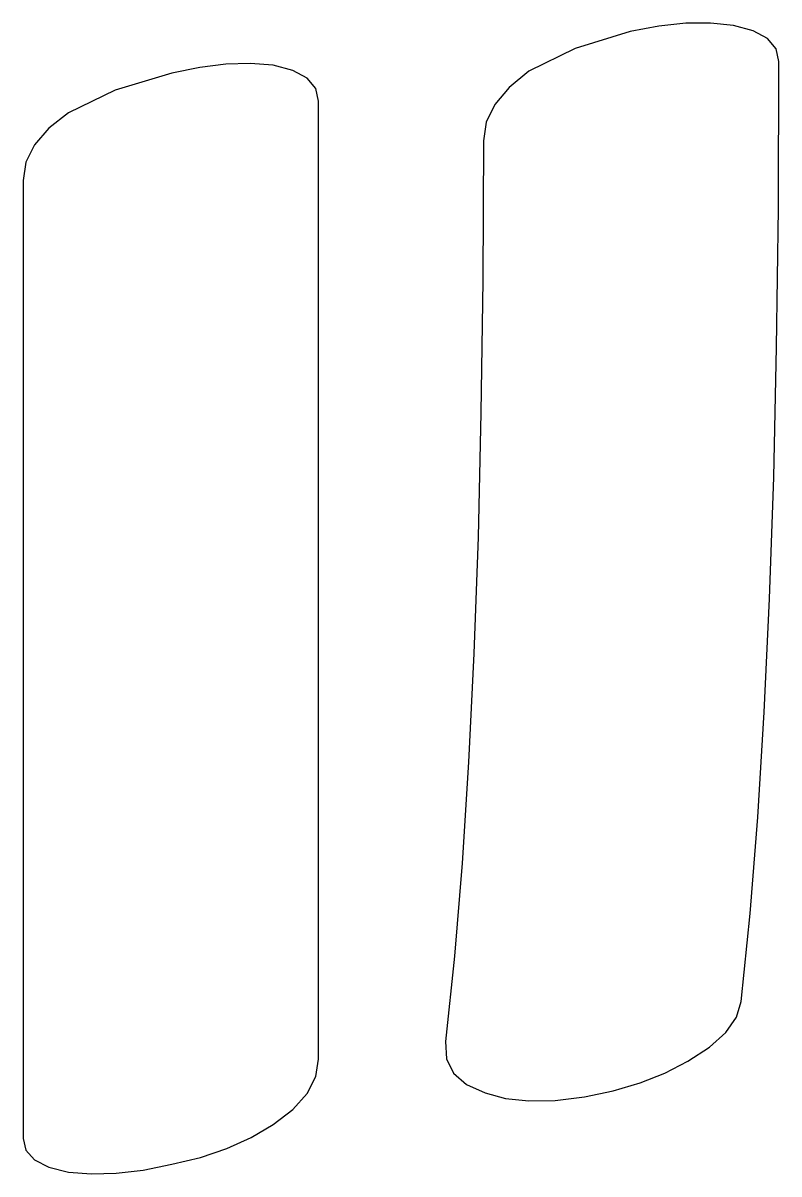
# Model space of a CAD drawing. Extents: x 1.94 to 7.24, y 14.92 to 22.98.
import ezdxf

# ---------------------------------------------------------------- set-up
doc = ezdxf.new("R2010")
doc.units = 0
doc.layers.get('0').update_dxf_attribs({"linetype": 'CONTINUOUS'})

msp = doc.modelspace()

# ---------------------------------------------------------------- linework, layer by layer
at = {"color": 0}
for p, q in [((6.58328, 22.9757), (6.39578, 22.9558)), ((6.75689, 22.9767), (6.58328, 22.9757)), ((6.91667, 22.9583), (6.75689, 22.9767)), ((6.19444, 22.9167), (5.80903, 22.7981)), ((6.39578, 22.9558), (6.19444, 22.9167)), ((7.05637, 22.9219), (6.91667, 22.9583)), ((7.15619, 22.8681), (7.05637, 22.9219)), ((7.2161, 22.7969), (7.15619, 22.8681)), ((5.80903, 22.7981), (5.48611, 22.6389)), ((7.23611, 22.7083), (7.2161, 22.7969)), ((3.18138, 22.665), (2.98611, 22.625)), ((3.36453, 22.6875), (3.18138, 22.665)), ((3.53554, 22.6928), (3.36453, 22.6875)), ((3.69444, 22.6806), (3.53554, 22.6928)), ((3.83415, 22.6442), (3.69444, 22.6806)), ((3.93397, 22.5903), (3.83415, 22.6442)), ((7.23199, 21.6789), (7.23611, 22.7083)), ((2.98611, 22.625), (2.59022, 22.5067)), ((3.99387, 22.5192), (3.93397, 22.5903)), ((5.48611, 22.6389), (5.34636, 22.525)), ((2.59022, 22.5067), (2.26389, 22.3472)), ((4.01389, 22.4306), (3.99387, 22.5192)), ((5.34636, 22.525), (5.24653, 22.406)), ((4.01389, 15.7222), (4.01389, 22.4306)), ((5.24653, 22.406), (5.18664, 22.2819)), ((2.26389, 22.3472), (2.12414, 22.2396)), ((5.18664, 22.2819), (5.16667, 22.1528)), ((2.12414, 22.2396), (2.02431, 22.125)), ((2.02431, 22.125), (1.96442, 22.0035)), ((5.16667, 22.1528), (5.16254, 21.1732)), ((1.96442, 22.0035), (1.94444, 21.875)), ((1.94444, 21.875), (1.94444, 15.1667)), ((7.21962, 20.7083), (7.23199, 21.6789)), ((5.16254, 21.1732), (5.15018, 20.2483)), ((7.199, 19.7969), (7.21962, 20.7083)), ((5.15018, 20.2483), (5.12956, 19.3781)), ((7.17014, 18.9444), (7.199, 19.7969)), ((5.12956, 19.3781), (5.10069, 18.5625)), ((7.13303, 18.1511), (7.17014, 18.9444)), ((5.10069, 18.5625), (5.06358, 17.8017)), ((7.08768, 17.4167), (7.13303, 18.1511)), ((5.06358, 17.8017), (5.01824, 17.0956)), ((7.03407, 16.7414), (7.08768, 17.4167)), ((5.01824, 17.0956), (4.96463, 16.444)), ((6.97222, 16.125), (7.03407, 16.7414)), ((4.96463, 16.444), (4.90278, 15.8472)), ((6.93837, 16.0157), (6.97222, 16.125)), ((6.86458, 15.9097), (6.93837, 16.0157)), ((6.75087, 15.8074), (6.86458, 15.9097)), ((4.90278, 15.8472), (4.90972, 15.7256)), ((6.59722, 15.7083), (6.75087, 15.8074)), ((3.99387, 15.5999), (4.01389, 15.7222)), ((4.90972, 15.7256), (4.95833, 15.6249)), ((6.43744, 15.625), (6.59722, 15.7083)), ((3.93397, 15.4826), (3.99387, 15.5999)), ((4.95833, 15.6249), (5.04856, 15.545)), ((6.07633, 15.5), (6.26383, 15.5556)), ((6.26383, 15.5556), (6.43744, 15.625)), ((3.83415, 15.3707), (3.93397, 15.4826)), ((5.04856, 15.545), (5.18056, 15.4861)), ((5.18056, 15.4861), (5.32292, 15.4476)), ((5.875, 15.4583), (6.07633, 15.5)), ((5.32292, 15.4476), (5.48611, 15.4303)), ((5.48611, 15.4303), (5.67008, 15.4337)), ((5.67008, 15.4337), (5.875, 15.4583)), ((3.69444, 15.2639), (3.83415, 15.3707)), ((3.54081, 15.1736), (3.69444, 15.2639)), ((1.94444, 15.1667), (1.96442, 15.0842)), ((3.37153, 15.0972), (3.54081, 15.1736)), ((1.96442, 15.0842), (2.02431, 15.0174)), ((3.18664, 15.0347), (3.37153, 15.0972)), ((2.02431, 15.0174), (2.12414, 14.9661)), ((2.98611, 14.9861), (3.18664, 15.0347)), ((2.12414, 14.9661), (2.26389, 14.9306)), ((2.26389, 14.9306), (2.42361, 14.9185)), ((2.42361, 14.9185), (2.59722, 14.9236)), ((2.59722, 14.9236), (2.78472, 14.9463)), ((2.78472, 14.9463), (2.98611, 14.9861))]:
    msp.add_line(p, q, dxfattribs=at)

doc.saveas('drawing.dxf')
